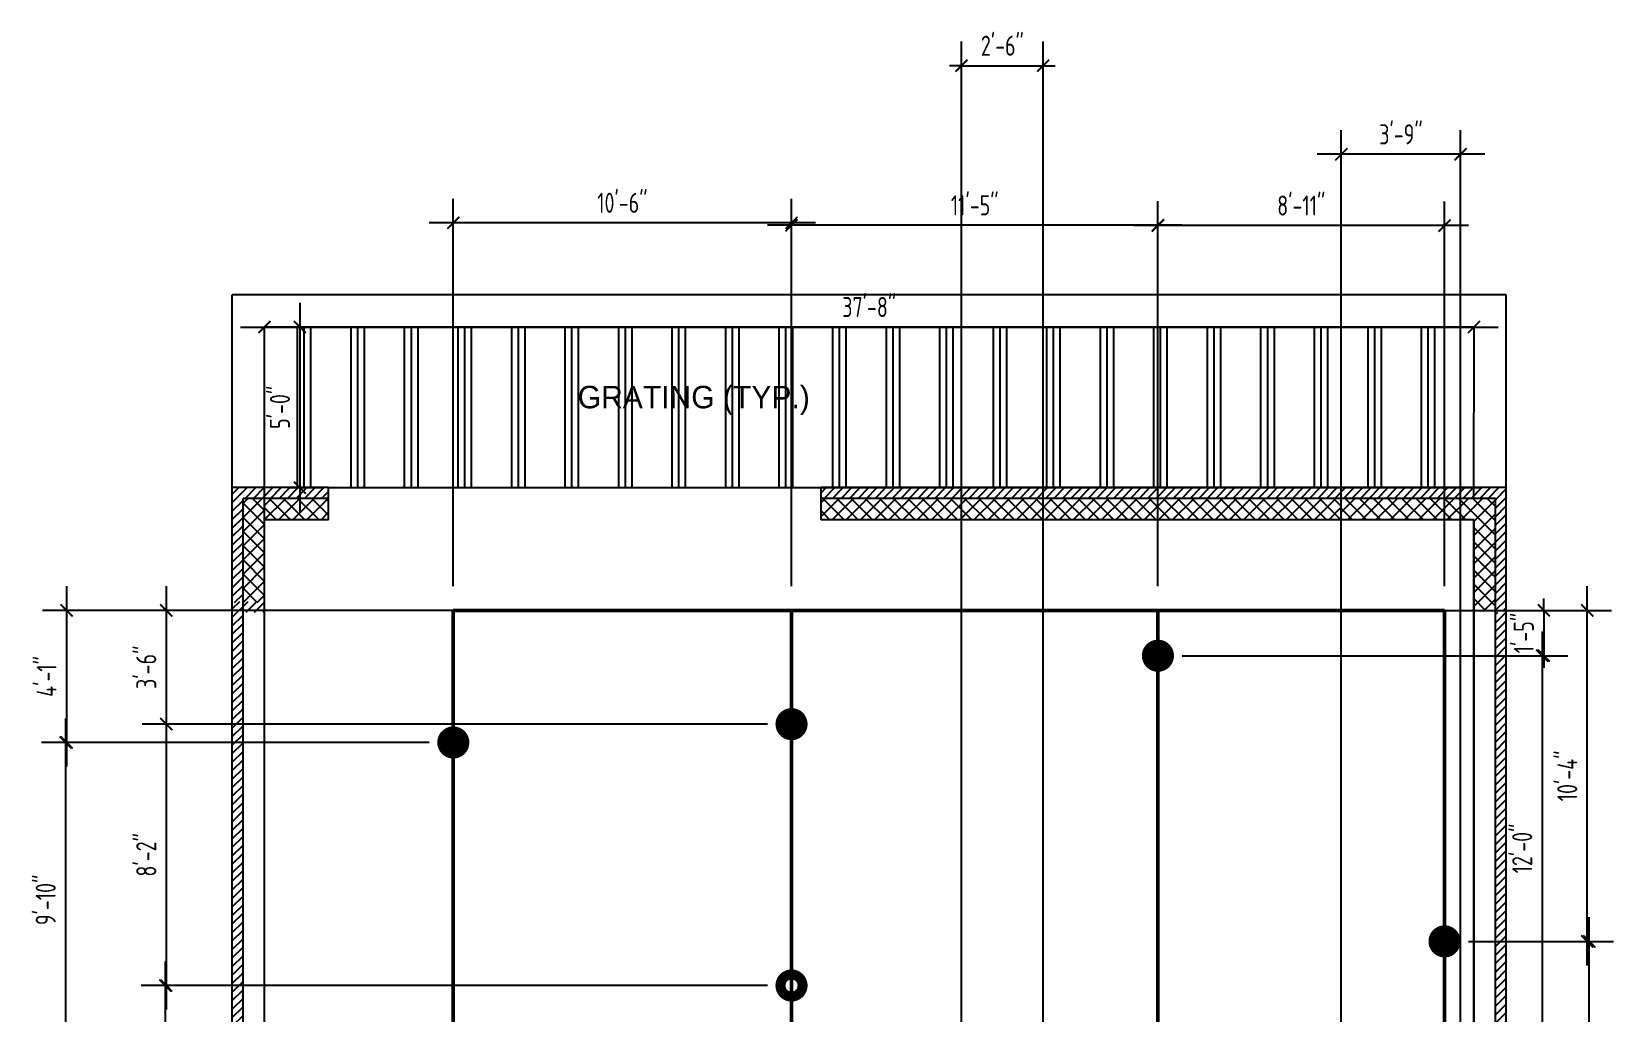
# Model space of a CAD drawing. Header units: inches. Extents: x -7743 to 108965, y 7770 to 27313.
# Drawn here: x 105359 to 105951, y 8529 to 8896 of the extents above; entities that cross this region are included whole.
import ezdxf

# ---------------------------------------------------------------- set-up
doc = ezdxf.new("R2010")
doc.units = ezdxf.units.IN
doc.header["$LTSCALE"] = 192
doc.header["$MEASUREMENT"] = 0
doc.layers.get('0').update_dxf_attribs({"linetype": 'CONTINUOUS'})
doc.layers.get('DEFPOINTS').update_dxf_attribs({"linetype": 'CONTINUOUS'})
for name, color, linetype in [('1DOORS', 1, 'CONTINUOUS'), ('1SAN', 2, 'CONTINUOUS'), ('1wall', 7, 'CONTINUOUS'), ('A-DOOR', 2, 'CONTINUOUS'), ('A-HATCH', 1, 'CONTINUOUS'), ('LIGHT', 2, 'CONTINUOUS'), ('MPFIXTURE', 3, 'CONTINUOUS')]:
    doc.layers.add(name, color=color, linetype=linetype)
doc.styles.add('AT7', font='ARCHTITL.SHX', dxfattribs={"height": 7})
doc.styles.get("Standard").update_dxf_attribs({"font": 'architxt.shx', "width": 0.85})
doc.dimstyles.new('DIM96', dxfattribs={"dimscale": 96, "dimtxt": 0.078125, "dimasz": 0.046875, "dimexe": 0.09375, "dimexo": 0.09375, "dimgap": 0.03125, "dimtad": 1, "dimdec": 0, "dimzin": 3, "dimdsep": 46, "dimlunit": 4, "dimtxsty": 'Standard', "dimblk1": 'ARCHTICK', "dimblk2": 'ARCHTICK', "dimsah": 1, "dimcen": 0, "dimdle": 0.09375, "dimadec": 0, "dimazin": 0, "dimtfac": 1, "dimtdec": 0, "dimtix": 1, "dimtmove": 2, "dimatfit": 3, "dimfxl": 1, "dimfrac": 2, "dimtolj": 1, "dimtzin": 1, "dimarcsym": 0})
pattern_1 = [(225, (-44228.643, 40102.2305), (1.590990258, -1.590990258), [])]
pattern_2 = [(315, (251278.85, -23018.945), (2.65165043, 2.65165043), []), (45, (251278.85, -23018.945), (-2.65165043, 2.65165043), [])]
pattern_3 = [(315, (-44228.643, 40102.2305), (2.65165043, 2.65165043), []), (45, (-44228.643, 40102.2305), (-2.65165043, 2.65165043), [])]

# ---------------------------------------------------------------- blocks, each defined once
blk = doc.blocks.new('_ARCHTICK')
at = {"color": 0, "linetype": 'ByBlock', "const_width": 0.15}
blk.add_lwpolyline([(-0.5, -0.5), (0.5, 0.5)], dxfattribs=at)
blk = doc.blocks.new('*D80')
at = {"layer": 'DEFPOINTS', "color": 0, "transparency": 16777216}
for p in [(105446.46, 8785.75), (105898.47, 8785.75), (105898.47, 8785.75)]:
    blk.add_point(p, dxfattribs=at)
at = {"layer": 'LIGHT', "color": 0, "lineweight": -2, "transparency": 16777216}
blk.add_line((105437.46, 8785.75), (105907.47, 8785.75), dxfattribs=at)
at = {"layer": 'LIGHT', "color": 0, "lineweight": -2, "transparency": 16777216, "xscale": 4.5, "yscale": 4.5, "zscale": 4.5, "rotation": 180}
blk.add_blockref('_ARCHTICK', (105446.46, 8785.75), dxfattribs=at)
at = {"layer": 'LIGHT', "color": 0, "lineweight": -2, "transparency": 16777216, "xscale": 4.5, "yscale": 4.5, "zscale": 4.5}
blk.add_blockref('_ARCHTICK', (105898.47, 8785.75), dxfattribs=at)
at = {"layer": 'LIGHT', "color": 0, "transparency": 16777216, "insert": (105672.47, 8793.22), "char_height": 7.5, "attachment_point": 5}
blk.add_mtext('\\A1;37\'-8"', dxfattribs=at)
blk = doc.blocks.new('*D81')
at = {"layer": 'DEFPOINTS', "color": 0, "transparency": 16777216}
for p in [(105446.46, 8785.75), (105446.46, 8725.75), (105459.71, 8725.75)]:
    blk.add_point(p, dxfattribs=at)
at = {"layer": 'LIGHT', "color": 0, "lineweight": -2, "transparency": 16777216}
for p, q in [((105459.71, 8794.75), (105459.71, 8716.75)), ((105455.46, 8785.75), (105468.71, 8785.75)), ((105455.46, 8725.75), (105468.71, 8725.75))]:
    blk.add_line(p, q, dxfattribs=at)
at = {"layer": 'LIGHT', "color": 0, "lineweight": -2, "transparency": 16777216, "xscale": 4.5, "yscale": 4.5, "zscale": 4.5}
for p, rotation in [((105459.71, 8785.75), 90), ((105459.71, 8725.75), 270)]:
    blk.add_blockref('_ARCHTICK', p, dxfattribs=dict(at, rotation=rotation))
at = {"layer": 'LIGHT', "color": 0, "transparency": 16777216, "insert": (105452.25, 8755.75), "char_height": 7.5, "attachment_point": 5, "rotation": 90}
blk.add_mtext('\\A1;5\'-0"', dxfattribs=at)
blk = doc.blocks.new('*D112')
at = {"layer": 'DEFPOINTS', "color": 0, "linetype": 'Continuous', "lineweight": 200, "transparency": 16777216}
for p in [(105848.88, 8850.27), (105848.88, 8450.69), (105893.46, 8450.69)]:
    blk.add_point(p, dxfattribs=at)
at = {"layer": 'LIGHT', "color": 0, "linetype": 'Continuous', "lineweight": -2, "transparency": 16777216}
for p, q in [((105848.88, 8459.69), (105848.88, 8859.27)), ((105893.46, 8459.69), (105893.46, 8859.27)), ((105902.46, 8850.27), (105839.88, 8850.27))]:
    blk.add_line(p, q, dxfattribs=at)
at = {"layer": 'LIGHT', "color": 0, "linetype": 'Continuous', "lineweight": -2, "transparency": 16777216, "xscale": 4.5, "yscale": 4.5, "zscale": 4.5, "rotation": 180}
blk.add_blockref('_ARCHTICK', (105848.88, 8850.27), dxfattribs=at)
at = {"layer": 'LIGHT', "color": 0, "linetype": 'Continuous', "lineweight": -2, "transparency": 16777216, "xscale": 4.5, "yscale": 4.5, "zscale": 4.5}
blk.add_blockref('_ARCHTICK', (105893.46, 8850.27), dxfattribs=at)
at = {"layer": 'LIGHT', "color": 0, "linetype": 'Continuous', "lineweight": 40, "transparency": 16777216, "insert": (105871.17, 8857.74), "char_height": 7.5, "attachment_point": 5}
blk.add_mtext('\\A1;3\'-9"', dxfattribs=at)
blk = doc.blocks.new('*D113')
at = {"layer": 'DEFPOINTS', "color": 0, "linetype": 'Continuous', "lineweight": 200, "transparency": 16777216}
for p in [(105887.46, 8556.24), (105941.54, 8556.24), (105887.51, 8450.69)]:
    blk.add_point(p, dxfattribs=at)
at = {"layer": 'LIGHT', "color": 0, "linetype": 'Continuous', "lineweight": -2, "transparency": 16777216}
for p, q in [((105941.54, 8441.69), (105941.54, 8565.24)), ((105896.46, 8556.24), (105950.54, 8556.24)), ((105896.51, 8450.69), (105950.54, 8450.69))]:
    blk.add_line(p, q, dxfattribs=at)
at = {"layer": 'LIGHT', "color": 0, "linetype": 'Continuous', "lineweight": -2, "transparency": 16777216, "xscale": 4.5, "yscale": 4.5, "zscale": 4.5}
for p, rotation in [((105941.54, 8556.24), 90), ((105941.54, 8450.69), 270)]:
    blk.add_blockref('_ARCHTICK', p, dxfattribs=dict(at, rotation=rotation))
at = {"layer": 'LIGHT', "color": 0, "linetype": 'Continuous', "lineweight": 40, "transparency": 16777216, "insert": (105934.08, 8503.46), "char_height": 7.5, "attachment_point": 5, "rotation": 90}
blk.add_mtext('\\A1;8\'-10"', dxfattribs=at)
blk = doc.blocks.new('*D114')
at = {"layer": 'DEFPOINTS', "color": 0, "linetype": 'Continuous', "lineweight": 200, "transparency": 16777216}
for p in [(105887.46, 8679.88), (105940.79, 8679.88), (105887.46, 8556.24)]:
    blk.add_point(p, dxfattribs=at)
at = {"layer": 'LIGHT', "color": 0, "linetype": 'Continuous', "lineweight": -2, "transparency": 16777216}
for p, q in [((105940.79, 8547.24), (105940.79, 8688.88)), ((105896.46, 8679.88), (105949.79, 8679.88)), ((105896.46, 8556.24), (105949.79, 8556.24))]:
    blk.add_line(p, q, dxfattribs=at)
at = {"layer": 'LIGHT', "color": 0, "linetype": 'Continuous', "lineweight": -2, "transparency": 16777216, "xscale": 4.5, "yscale": 4.5, "zscale": 4.5}
for p, rotation in [((105940.79, 8679.88), 90), ((105940.79, 8556.24), 270)]:
    blk.add_blockref('_ARCHTICK', p, dxfattribs=dict(at, rotation=rotation))
at = {"layer": 'LIGHT', "color": 0, "linetype": 'Continuous', "lineweight": 40, "transparency": 16777216, "insert": (105933.32, 8618.06), "char_height": 7.5, "attachment_point": 5, "rotation": 90}
blk.add_mtext('\\A1;10\'-4"', dxfattribs=at)
blk = doc.blocks.new('*D115')
at = {"layer": 'DEFPOINTS', "color": 0, "linetype": 'Continuous', "lineweight": 200, "transparency": 16777216}
for p in [(105780.35, 8823.66), (105780.35, 8679.88), (105887.46, 8679.88)]:
    blk.add_point(p, dxfattribs=at)
at = {"layer": 'LIGHT', "color": 0, "linetype": 'Continuous', "lineweight": -2, "transparency": 16777216}
for p, q in [((105780.35, 8688.88), (105780.35, 8832.66)), ((105887.46, 8688.88), (105887.46, 8832.66)), ((105896.46, 8823.66), (105771.35, 8823.66))]:
    blk.add_line(p, q, dxfattribs=at)
at = {"layer": 'LIGHT', "color": 0, "linetype": 'Continuous', "lineweight": -2, "transparency": 16777216, "xscale": 4.5, "yscale": 4.5, "zscale": 4.5, "rotation": 180}
blk.add_blockref('_ARCHTICK', (105780.35, 8823.66), dxfattribs=at)
at = {"layer": 'LIGHT', "color": 0, "linetype": 'Continuous', "lineweight": -2, "transparency": 16777216, "xscale": 4.5, "yscale": 4.5, "zscale": 4.5}
blk.add_blockref('_ARCHTICK', (105887.46, 8823.66), dxfattribs=at)
at = {"layer": 'LIGHT', "color": 0, "linetype": 'Continuous', "lineweight": 40, "transparency": 16777216, "insert": (105833.91, 8831.13), "char_height": 7.5, "attachment_point": 5}
blk.add_mtext('\\A1;8\'-11"', dxfattribs=at)
blk = doc.blocks.new('*D116')
at = {"layer": 'DEFPOINTS', "color": 0, "linetype": 'Continuous', "lineweight": 200, "transparency": 16777216}
for p in [(105643.43, 8823.76), (105643.43, 8679.88), (105780.35, 8679.88)]:
    blk.add_point(p, dxfattribs=at)
at = {"layer": 'LIGHT', "color": 0, "linetype": 'Continuous', "lineweight": -2, "transparency": 16777216}
for p, q in [((105643.43, 8688.88), (105643.43, 8832.76)), ((105780.35, 8688.88), (105780.35, 8832.76)), ((105789.35, 8823.76), (105634.43, 8823.76))]:
    blk.add_line(p, q, dxfattribs=at)
at = {"layer": 'LIGHT', "color": 0, "linetype": 'Continuous', "lineweight": -2, "transparency": 16777216, "xscale": 4.5, "yscale": 4.5, "zscale": 4.5, "rotation": 180}
blk.add_blockref('_ARCHTICK', (105643.43, 8823.76), dxfattribs=at)
at = {"layer": 'LIGHT', "color": 0, "linetype": 'Continuous', "lineweight": -2, "transparency": 16777216, "xscale": 4.5, "yscale": 4.5, "zscale": 4.5}
blk.add_blockref('_ARCHTICK', (105780.35, 8823.76), dxfattribs=at)
at = {"layer": 'LIGHT', "color": 0, "linetype": 'Continuous', "lineweight": 40, "transparency": 16777216, "insert": (105711.89, 8831.23), "char_height": 7.5, "attachment_point": 5}
blk.add_mtext('\\A1;11\'-5"', dxfattribs=at)
blk = doc.blocks.new('*D117')
at = {"layer": 'DEFPOINTS', "color": 0, "linetype": 'Continuous', "lineweight": 200, "transparency": 16777216}
for p in [(105517.04, 8824.7), (105517.04, 8679.88), (105643.43, 8679.88)]:
    blk.add_point(p, dxfattribs=at)
at = {"layer": 'LIGHT', "color": 0, "linetype": 'Continuous', "lineweight": -2, "transparency": 16777216}
for p, q in [((105517.04, 8688.88), (105517.04, 8833.7)), ((105643.43, 8688.88), (105643.43, 8833.7)), ((105652.43, 8824.7), (105508.04, 8824.7))]:
    blk.add_line(p, q, dxfattribs=at)
at = {"layer": 'LIGHT', "color": 0, "linetype": 'Continuous', "lineweight": -2, "transparency": 16777216, "xscale": 4.5, "yscale": 4.5, "zscale": 4.5, "rotation": 180}
blk.add_blockref('_ARCHTICK', (105517.04, 8824.7), dxfattribs=at)
at = {"layer": 'LIGHT', "color": 0, "linetype": 'Continuous', "lineweight": -2, "transparency": 16777216, "xscale": 4.5, "yscale": 4.5, "zscale": 4.5}
blk.add_blockref('_ARCHTICK', (105643.43, 8824.7), dxfattribs=at)
at = {"layer": 'LIGHT', "color": 0, "linetype": 'Continuous', "lineweight": 40, "transparency": 16777216, "insert": (105580.23, 8832.16), "char_height": 7.5, "attachment_point": 5}
blk.add_mtext('\\A1;10\'-6"', dxfattribs=at)
blk = doc.blocks.new('*D120')
at = {"layer": 'DEFPOINTS', "color": 0, "linetype": 'Continuous', "lineweight": 200, "transparency": 16777216}
for p in [(105780.35, 8679.88), (105780.35, 8662.95), (105924.55, 8662.95)]:
    blk.add_point(p, dxfattribs=at)
at = {"layer": 'LIGHT', "color": 0, "linetype": 'Continuous', "lineweight": -2, "transparency": 16777216}
for p, q in [((105924.55, 8679.88), (105924.55, 8684.38)), ((105789.35, 8679.88), (105933.55, 8679.88)), ((105924.55, 8679.88), (105924.55, 8662.95)), ((105789.35, 8662.95), (105933.55, 8662.95)), ((105924.55, 8662.95), (105924.55, 8658.45))]:
    blk.add_line(p, q, dxfattribs=at)
at = {"layer": 'LIGHT', "color": 0, "linetype": 'Continuous', "lineweight": -2, "transparency": 16777216, "xscale": 4.5, "yscale": 4.5, "zscale": 4.5}
for p, rotation in [((105924.55, 8679.88), 270), ((105924.55, 8662.95), 90)]:
    blk.add_blockref('_ARCHTICK', p, dxfattribs=dict(at, rotation=rotation))
at = {"layer": 'LIGHT', "color": 0, "linetype": 'Continuous', "lineweight": 40, "transparency": 16777216, "insert": (105917.09, 8671.42), "char_height": 7.5, "attachment_point": 5, "rotation": 90}
blk.add_mtext('\\A1;1\'-5"', dxfattribs=at)
blk = doc.blocks.new('*D121')
at = {"layer": 'DEFPOINTS', "color": 0, "linetype": 'Continuous', "lineweight": 200, "transparency": 16777216}
for p in [(105780.35, 8662.95), (105780.35, 8518.95), (105923.93, 8518.95)]:
    blk.add_point(p, dxfattribs=at)
at = {"layer": 'LIGHT', "color": 0, "linetype": 'Continuous', "lineweight": -2, "transparency": 16777216}
for p, q in [((105923.93, 8671.95), (105923.93, 8509.95)), ((105789.35, 8662.95), (105932.93, 8662.95)), ((105789.35, 8518.95), (105932.93, 8518.95))]:
    blk.add_line(p, q, dxfattribs=at)
at = {"layer": 'LIGHT', "color": 0, "linetype": 'Continuous', "lineweight": -2, "transparency": 16777216, "xscale": 4.5, "yscale": 4.5, "zscale": 4.5}
for p, rotation in [((105923.93, 8662.95), 90), ((105923.93, 8518.95), 270)]:
    blk.add_blockref('_ARCHTICK', p, dxfattribs=dict(at, rotation=rotation))
at = {"layer": 'LIGHT', "color": 0, "linetype": 'Continuous', "lineweight": 40, "transparency": 16777216, "insert": (105916.47, 8590.95), "char_height": 7.5, "attachment_point": 5, "rotation": 90}
blk.add_mtext('\\A1;12\'-0"', dxfattribs=at)
blk = doc.blocks.new('*D126')
at = {"layer": 'DEFPOINTS', "color": 0, "linetype": 'Continuous', "lineweight": 200, "transparency": 16777216}
for p in [(105517.04, 8679.88), (105372.53, 8630.55), (105517.04, 8630.55)]:
    blk.add_point(p, dxfattribs=at)
at = {"layer": 'LIGHT', "color": 0, "linetype": 'Continuous', "lineweight": -2, "transparency": 16777216}
for p, q in [((105372.53, 8688.88), (105372.53, 8621.55)), ((105508.04, 8679.88), (105363.53, 8679.88)), ((105508.04, 8630.55), (105363.53, 8630.55))]:
    blk.add_line(p, q, dxfattribs=at)
at = {"layer": 'LIGHT', "color": 0, "linetype": 'Continuous', "lineweight": -2, "transparency": 16777216, "xscale": 4.5, "yscale": 4.5, "zscale": 4.5}
for p, rotation in [((105372.53, 8679.88), 90), ((105372.53, 8630.55), 270)]:
    blk.add_blockref('_ARCHTICK', p, dxfattribs=dict(at, rotation=rotation))
at = {"layer": 'LIGHT', "color": 0, "linetype": 'Continuous', "lineweight": 40, "transparency": 16777216, "insert": (105365.06, 8655.21), "char_height": 7.5, "attachment_point": 5, "rotation": 90}
blk.add_mtext('\\A1;4\'-1"', dxfattribs=at)
blk = doc.blocks.new('*D127')
at = {"layer": 'DEFPOINTS', "color": 0, "linetype": 'Continuous', "lineweight": 200, "transparency": 16777216}
for p in [(105517.04, 8630.55), (105372.18, 8512.94), (105517.04, 8512.94)]:
    blk.add_point(p, dxfattribs=at)
at = {"layer": 'LIGHT', "color": 0, "linetype": 'Continuous', "lineweight": -2, "transparency": 16777216}
for p, q in [((105372.18, 8639.55), (105372.18, 8503.94)), ((105508.04, 8630.55), (105363.18, 8630.55)), ((105508.04, 8512.94), (105363.18, 8512.94))]:
    blk.add_line(p, q, dxfattribs=at)
at = {"layer": 'LIGHT', "color": 0, "linetype": 'Continuous', "lineweight": -2, "transparency": 16777216, "xscale": 4.5, "yscale": 4.5, "zscale": 4.5}
for p, rotation in [((105372.18, 8630.55), 90), ((105372.18, 8512.94), 270)]:
    blk.add_blockref('_ARCHTICK', p, dxfattribs=dict(at, rotation=rotation))
at = {"layer": 'LIGHT', "color": 0, "linetype": 'Continuous', "lineweight": 40, "transparency": 16777216, "insert": (105364.72, 8571.74), "char_height": 7.5, "attachment_point": 5, "rotation": 90}
blk.add_mtext('\\A1;9\'-10"', dxfattribs=at)
blk = doc.blocks.new('*D132')
at = {"layer": 'DEFPOINTS', "color": 0, "linetype": 'Continuous', "lineweight": 200, "transparency": 16777216}
for p in [(105643.43, 8679.88), (105409.77, 8637.4), (105643.43, 8637.4)]:
    blk.add_point(p, dxfattribs=at)
at = {"layer": 'LIGHT', "color": 0, "linetype": 'Continuous', "lineweight": -2, "transparency": 16777216}
for p, q in [((105409.77, 8688.88), (105409.77, 8628.4)), ((105634.43, 8679.88), (105400.77, 8679.88)), ((105634.43, 8637.4), (105400.77, 8637.4))]:
    blk.add_line(p, q, dxfattribs=at)
at = {"layer": 'LIGHT', "color": 0, "linetype": 'Continuous', "lineweight": -2, "transparency": 16777216, "xscale": 4.5, "yscale": 4.5, "zscale": 4.5}
for p, rotation in [((105409.77, 8679.88), 90), ((105409.77, 8637.4), 270)]:
    blk.add_blockref('_ARCHTICK', p, dxfattribs=dict(at, rotation=rotation))
at = {"layer": 'LIGHT', "color": 0, "linetype": 'Continuous', "lineweight": 40, "transparency": 16777216, "insert": (105402.31, 8658.64), "char_height": 7.5, "attachment_point": 5, "rotation": 90}
blk.add_mtext('\\A1;3\'-6"', dxfattribs=at)
blk = doc.blocks.new('*D133')
at = {"layer": 'DEFPOINTS', "color": 0, "linetype": 'Continuous', "lineweight": 200, "transparency": 16777216}
for p in [(105643.43, 8637.4), (105409.77, 8539.75), (105643.43, 8539.75)]:
    blk.add_point(p, dxfattribs=at)
at = {"layer": 'LIGHT', "color": 0, "linetype": 'Continuous', "lineweight": -2, "transparency": 16777216}
for p, q in [((105409.77, 8646.4), (105409.77, 8530.75)), ((105634.43, 8637.4), (105400.77, 8637.4)), ((105634.43, 8539.75), (105400.77, 8539.75))]:
    blk.add_line(p, q, dxfattribs=at)
at = {"layer": 'LIGHT', "color": 0, "linetype": 'Continuous', "lineweight": -2, "transparency": 16777216, "xscale": 4.5, "yscale": 4.5, "zscale": 4.5}
for p, rotation in [((105409.77, 8637.4), 90), ((105409.77, 8539.75), 270)]:
    blk.add_blockref('_ARCHTICK', p, dxfattribs=dict(at, rotation=rotation))
at = {"layer": 'LIGHT', "color": 0, "linetype": 'Continuous', "lineweight": 40, "transparency": 16777216, "insert": (105402.31, 8588.57), "char_height": 7.5, "attachment_point": 5, "rotation": 90}
blk.add_mtext('\\A1;8\'-2"', dxfattribs=at)
blk = doc.blocks.new('*D134')
at = {"layer": 'DEFPOINTS', "color": 0, "linetype": 'Continuous', "lineweight": 200, "transparency": 16777216}
for p in [(105643.43, 8539.75), (105409.39, 8421.4), (105643.43, 8421.4)]:
    blk.add_point(p, dxfattribs=at)
at = {"layer": 'LIGHT', "color": 0, "linetype": 'Continuous', "lineweight": -2, "transparency": 16777216}
for p, q in [((105409.39, 8548.75), (105409.39, 8412.4)), ((105634.43, 8539.75), (105400.39, 8539.75)), ((105634.43, 8421.4), (105400.39, 8421.4))]:
    blk.add_line(p, q, dxfattribs=at)
at = {"layer": 'LIGHT', "color": 0, "linetype": 'Continuous', "lineweight": -2, "transparency": 16777216, "xscale": 4.5, "yscale": 4.5, "zscale": 4.5}
for p, rotation in [((105409.39, 8539.75), 90), ((105409.39, 8421.4), 270)]:
    blk.add_blockref('_ARCHTICK', p, dxfattribs=dict(at, rotation=rotation))
at = {"layer": 'LIGHT', "color": 0, "linetype": 'Continuous', "lineweight": 40, "transparency": 16777216, "insert": (105401.92, 8480.57), "char_height": 7.5, "attachment_point": 5, "rotation": 90}
blk.add_mtext('\\A1;9\'-10"', dxfattribs=at)
blk = doc.blocks.new('*D140')
at = {"layer": 'DEFPOINTS', "color": 0, "linetype": 'Continuous', "lineweight": 200, "transparency": 16777216}
for p in [(105737.46, 8883.39), (105706.97, 8404.55), (105737.46, 8404.55)]:
    blk.add_point(p, dxfattribs=at)
at = {"layer": 'LIGHT', "color": 0, "linetype": 'Continuous', "lineweight": -2, "transparency": 16777216}
for p, q in [((105706.97, 8413.55), (105706.97, 8892.39)), ((105737.46, 8413.55), (105737.46, 8892.39)), ((105706.97, 8883.39), (105702.47, 8883.39)), ((105706.97, 8883.39), (105737.46, 8883.39)), ((105737.46, 8883.39), (105741.96, 8883.39))]:
    blk.add_line(p, q, dxfattribs=at)
at = {"layer": 'LIGHT', "color": 0, "linetype": 'Continuous', "lineweight": -2, "transparency": 16777216, "xscale": 4.5, "yscale": 4.5, "zscale": 4.5}
blk.add_blockref('_ARCHTICK', (105706.97, 8883.39), dxfattribs=at)
at = {"layer": 'LIGHT', "color": 0, "linetype": 'Continuous', "lineweight": -2, "transparency": 16777216, "xscale": 4.5, "yscale": 4.5, "zscale": 4.5, "rotation": 180}
blk.add_blockref('_ARCHTICK', (105737.46, 8883.39), dxfattribs=at)
at = {"layer": 'LIGHT', "color": 0, "linetype": 'Continuous', "lineweight": 40, "transparency": 16777216, "insert": (105722.22, 8890.85), "char_height": 7.5, "attachment_point": 5}
blk.add_mtext('\\A1;2\'-6"', dxfattribs=at)

msp = doc.modelspace()

# ---------------------------------------------------------------- hatches: boundary and pattern name
at = {"layer": '1DOORS'}
h = msp.add_hatch(dxfattribs=at)
h.set_pattern_fill('ANSI37', color=256, scale=30, angle=270, style=0)
h.set_pattern_definition(pattern_3)
h.paths.add_polyline_path([(105438.46, 8721.75), (105438.46, 8682.79), (105446.46, 8682.79), (105446.46, 8713.75), (105446.46, 8721.75)])
h = msp.add_hatch(dxfattribs=at)
h.set_pattern_fill('ANSI37', color=256, scale=30, angle=270, style=0)
h.set_pattern_definition(pattern_2)
h.paths.add_polyline_path([(105446.46, 8713.75), (105470.46, 8713.75), (105470.46, 8721.75), (105446.46, 8721.75)])
h = msp.add_hatch(dxfattribs=at)
h.set_pattern_fill('ANSI37', color=256, scale=30, angle=270, style=0)
h.set_pattern_definition(pattern_2)
h.paths.add_polyline_path([(105848.62, 8713.75), (105654.46, 8713.75), (105654.46, 8721.75), (105848.62, 8721.75)])
h = msp.add_hatch(dxfattribs=at)
h.set_pattern_fill('ANSI37', color=256, scale=30, angle=270, style=0)
h.set_pattern_definition(pattern_3)
h.paths.add_polyline_path([(105906.46, 8721.75), (105848.78, 8721.75), (105848.78, 8713.75), (105898.47, 8713.75), (105898.47, 8679.64), (105906.46, 8679.64)])
at = {"layer": '1SAN'}
h = msp.add_hatch(dxfattribs=at)
h.set_pattern_fill('ANSI31', color=1, scale=18, angle=180, style=0)
h.set_pattern_definition(pattern_1)
h.paths.add_polyline_path([(105470.46, 8725.75), (105446.46, 8725.75), (105446.46, 8721.75), (105470.46, 8721.75)])
h.paths.add_polyline_path([(105446.46, 8725.75), (105434.46, 8725.75), (105434.46, 8682.79), (105438.46, 8682.79), (105438.46, 8721.75), (105446.46, 8721.75)])
h = msp.add_hatch(dxfattribs=at)
h.set_pattern_fill('ANSI31', color=1, scale=18, angle=180, style=0)
h.set_pattern_definition([(225, (251278.8502, -23061.4449), (1.590990258, -1.590990258), [])])
h.paths.add_polyline_path([(105644.46, 7939.75), (105663.73, 7939.75), (105663.73, 7943.75), (105644.46, 7943.75), (105644.46, 7943.75)])
h.paths.add_polyline_path([(105590.46, 7939.75), (105604.46, 7939.75), (105604.46, 7943.75), (105590.46, 7943.75)])
h.paths.add_polyline_path([(105898.46, 7943.75), (105898.46, 7939.75), (105910.46, 7939.75), (105910.46, 8679.25), (105906.46, 8679.25), (105906.46, 7943.75)])
h.paths.add_polyline_path([(105754, 7939.75), (105754, 7943.75), (105736.16, 7943.75), (105736.16, 7939.75)])
h.paths.add_polyline_path([(105446.46, 8679.25), (105446.46, 8683.25), (105434.46, 8683.25), (105434.46, 7939.75), (105470.46, 7939.75), (105470.46, 7943.75), (105438.46, 7943.75), (105438.46, 8679.25)])
at = {"layer": 'A-DOOR'}
h = msp.add_hatch(dxfattribs=at)
h.set_pattern_fill('ANSI31', color=256, scale=18, angle=180, style=0)
h.set_pattern_definition(pattern_1)
h.paths.add_polyline_path([(105910.46, 8725.75), (105898.46, 8725.75), (105898.46, 8721.75), (105906.46, 8721.75), (105906.46, 8680.04), (105910.46, 8680.04)])
h.paths.add_polyline_path([(105898.46, 8725.75), (105654.46, 8725.75), (105654.46, 8721.75), (105898.46, 8721.75)])
at = {"layer": 'A-HATCH'}
h = msp.add_hatch(dxfattribs=at)
h.set_pattern_fill('PLAST', color=256, scale=80, angle=270, style=0)
h.set_pattern_definition([(270, (251278.85, -23019.445), (20, -4e-15), []), (270, (251281.35, -23019.445), (20, -4e-15), []), (270, (251283.85, -23019.445), (20, -4e-15), [])])
h.paths.add_polyline_path([(105898.47, 8785.75), (105446.46, 8785.75), (105446.46, 8725.75), (105898.47, 8725.75)])

# ---------------------------------------------------------------- linework, layer by layer
at = {"layer": '1SAN'}
for p, q in [((105910.46, 8797.75), (105434.46, 8797.75)), ((105434.46, 8725.75), (105434.46, 8797.75)), ((105910.46, 8721.75), (105910.46, 8797.75)), ((105446.46, 8725.75), (105446.46, 8785.75)), ((105898.47, 8785.75), (105446.46, 8785.75)), ((105898.46, 8721.75), (105898.47, 8785.75))]:
    msp.add_line(p, q, dxfattribs=at)
at = {"layer": '1SAN', "color": 1}
for p in [(105438.46, 7943.75), (105470.46, 8721.75)]:
    msp.add_line(p, (105438.46, 8721.75), dxfattribs=at)
at = {"layer": '1wall'}
for p, q in [((105434.46, 7939.75), (105434.46, 8725.75)), ((105470.46, 8725.75), (105434.46, 8725.75)), ((105470.46, 8713.75), (105470.46, 8725.75)), ((105910.46, 8725.75), (105654.46, 8725.75)), ((105654.46, 8713.75), (105654.46, 8725.75)), ((105910.46, 7939.75), (105910.46, 8725.75)), ((105446.46, 7951.75), (105446.46, 8713.75)), ((105470.46, 8713.75), (105446.46, 8713.75)), ((105898.47, 8713.75), (105654.46, 8713.75)), ((105898.46, 8465.25), (105898.47, 8713.75))]:
    msp.add_line(p, q, dxfattribs=at)
at = {"layer": 'A-DOOR'}
for p, q in [((105906.46, 8721.75), (105654.46, 8721.75)), ((105906.46, 7943.75), (105906.46, 8721.75)), ((105898.46, 8713.75), (105654.46, 8713.75)), ((105898.46, 7951.75), (105898.46, 8713.75))]:
    msp.add_line(p, q, dxfattribs=at)
at = {"layer": 'A-HATCH'}
msp.add_line((105470.46, 8725.75), (105900.65, 8725.75), dxfattribs=at)
at = {"layer": 'LIGHT', "color": 1, "linetype": 'Continuous', "ltscale": 48}
msp.add_line((105446.46, 8691.72), (105446.46, 8766.11), dxfattribs=at)
at = {"layer": 'LIGHT', "color": 98, "linetype": 'Continuous', "lineweight": 50}
for p, q in [((105887.46, 8679.88), (105517.04, 8679.88)), ((105517.04, 8679.88), (105517.04, 7981.75)), ((105643.43, 8679.88), (105643.43, 8003.96)), ((105780.35, 8679.88), (105780.35, 8027.23)), ((105887.46, 8455.25), (105887.46, 8679.88))]:
    msp.add_line(p, q, dxfattribs=at)
at = {"layer": 'LIGHT', "color": 116, "linetype": 'Continuous', "lineweight": 35, "true_color": 0x136734}
msp.add_line((105643.43, 8679.88), (105780.35, 8679.88), dxfattribs=at)
at = {"layer": 'LIGHT', "color": 6, "linetype": 'Continuous', "lineweight": 35}
for points, const_width in [([(105777.35, 8662.95, 1), (105783.35, 8662.95, 1)], 6), ([(105640.43, 8637.4, 1), (105646.43, 8637.4, 1)], 6), ([(105514.04, 8630.55, 1), (105520.04, 8630.55, 1)], 6), ([(105884.46, 8556.24, 1), (105890.46, 8556.24, 1)], 6), ([(105639.3, 8539.75, 1), (105647.55, 8539.75, 1)], 3.75)]:
    msp.add_lwpolyline(points, format="xyb", close=True, dxfattribs=dict(at, const_width=const_width))

# ---------------------------------------------------------------- texts
at = {"layer": 'MPFIXTURE', "style": 'AT7'}
msp.add_text('GRATING (TYP.)', height=8.4, rotation=0, dxfattribs=at).set_placement((105563.53, 8755.38))

# ---------------------------------------------------------------- dimensions: what is measured, and where the dimension line sits
at = {"layer": 'LIGHT', "color": 27, "linetype": 'Continuous', "lineweight": 40}
for base, p1, p2, picture, middle in [((105737.46, 8883.39), (105706.97, 8404.55), (105737.46, 8404.55), '*D140', (105722.22, 8890.85)), ((105848.88, 8850.27), (105893.46, 8450.69), (105848.88, 8450.69), '*D112', (105871.17, 8857.74)), ((105517.04, 8824.7), (105643.43, 8679.88), (105517.04, 8679.88), '*D117', (105580.23, 8832.16)), ((105643.43, 8823.76), (105780.35, 8679.88), (105643.43, 8679.88), '*D116', (105711.89, 8831.23)), ((105780.35, 8823.66), (105887.46, 8679.88), (105780.35, 8679.88), '*D115', (105833.91, 8831.13))]:
    dim = msp.add_linear_dim(base=base, p1=p1, p2=p2, dimstyle='DIM96', dxfattribs=at)
    dim.commit()
    dim.dimension.update_dxf_attribs({"geometry": picture, "text_midpoint": middle})
at = {"layer": 'LIGHT', "color": 1}
dim = msp.add_linear_dim(base=(105898.47, 8785.75), p1=(105446.46, 8785.75), p2=(105898.47, 8785.75), dimstyle='DIM96', dxfattribs=at)
dim.commit()
dim.dimension.update_dxf_attribs({"geometry": '*D80', "text_midpoint": (105672.47, 8793.22)})
dim = msp.add_linear_dim(base=(105459.71, 8725.75), p1=(105446.46, 8785.75), p2=(105446.46, 8725.75), angle=90, dimstyle='DIM96', dxfattribs=at)
dim.commit()
dim.dimension.update_dxf_attribs({"geometry": '*D81', "text_midpoint": (105452.25, 8755.75)})
at = {"layer": 'LIGHT', "color": 27, "linetype": 'Continuous', "lineweight": 40}
for base, p1, p2, picture, middle in [((105372.53, 8630.55), (105517.04, 8679.88), (105517.04, 8630.55), '*D126', (105365.06, 8655.21)), ((105409.77, 8637.4), (105643.43, 8679.88), (105643.43, 8637.4), '*D132', (105402.31, 8658.64)), ((105940.79, 8679.88), (105887.46, 8556.24), (105887.46, 8679.88), '*D114', (105933.32, 8618.06)), ((105924.55, 8662.95), (105780.35, 8679.88), (105780.35, 8662.95), '*D120', (105917.09, 8671.42)), ((105923.93, 8518.95), (105780.35, 8662.95), (105780.35, 8518.95), '*D121', (105916.47, 8590.95)), ((105409.77, 8539.75), (105643.43, 8637.4), (105643.43, 8539.75), '*D133', (105402.31, 8588.57)), ((105372.18, 8512.94), (105517.04, 8630.55), (105517.04, 8512.94), '*D127', (105364.72, 8571.74)), ((105941.54, 8556.24), (105887.51, 8450.69), (105887.46, 8556.24), '*D113', (105934.08, 8503.46)), ((105409.39, 8421.4), (105643.43, 8539.75), (105643.43, 8421.4), '*D134', (105401.92, 8480.57))]:
    dim = msp.add_linear_dim(base=base, p1=p1, p2=p2, angle=90, dimstyle='DIM96', dxfattribs=at)
    dim.commit()
    dim.dimension.update_dxf_attribs({"geometry": picture, "text_midpoint": middle})

doc.saveas('drawing.dxf')
